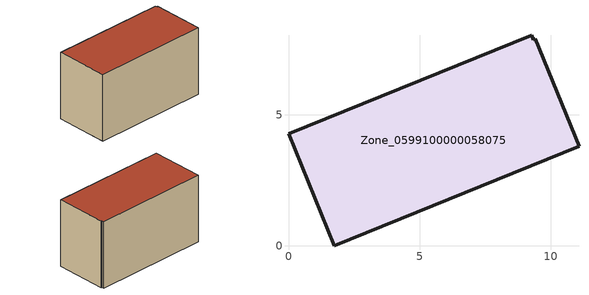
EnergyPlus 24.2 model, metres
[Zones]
Zone_0599100000058075
 floor ground (C_G): 9.42,7.9 11.08,3.79 1.74,0 0,4.27 9.27,8.03 9.34,7.86 z2.97
 wall outside (C_F): 1.74,0 11.08,3.79 9.42,7.9 9.34,7.86 9.27,8.03 0,4.27 1.74,0 z2.97:8.82
 roof outside (C_R): 11.08,3.79 9.42,7.9 9.34,7.86 9.27,8.03 0,4.27 1.74,0 z8.82
[BUILDING]
Pand.0599100000058075: North Axis=0; Terrain=City; Loads Convergence Tolerance Value=0.04; Temperature Convergence Tolerance Value=0.4; Solar Distribution=FullExterior; Maximum Number of Warmup Days=25; Minimum Number of Warmup Days=1
[Site:Location]
Rotterdam.The.Hague.AP_ZH_NLD Design_Conditions: Latitude=51.96; Longitude=4.45; Time Zone=1; Elevation=-4.5
[SITE:GROUNDTEMPERATURE:BUILDINGSURFACE]
18, 18, 18, 18, 18, 18, 18, 18, 18, 18, 18, 18
[MATERIAL] Thermal Absorptance=0.9; Solar Absorptance=0.7; Visible Absorptance=0.7
Name | Roughness | Thickness | Conductivity | Density | Specific Heat
G.TI.1946-1964 | MediumSmooth | 0.15 | 1 | 540 | 1210
F.TI.1946-1964 | Rough | 0.3 | 0.857143 | 1920 | 840
R.TI.1946-1964 | MediumRough | 0.2 | 0.277778 | 1500 | 1000
[CONSTRUCTION]
C_G: G.TI.1946-1964
C_F: F.TI.1946-1964
C_R: R.TI.1946-1964
[ZONE]
Zone_0599100000058075: Type=1; Multiplier=1; Ceiling Height=Autocalculate; Volume=Autocalculate; Floor Area=autocalculate; Part of Total Floor Area=Yes
[ZONEINFILTRATION:DESIGNFLOWRATE]
Infil_Zone_0599100000058075: Zone or ZoneList or Space or SpaceList=Zone_0599100000058075; Schedule=AlwaysOn; Design Flow Rate Calculation Method=Flow/Area; Flow Rate per Floor Area=0.003; Constant Term Coefficient=1; Temperature Term Coefficient=0; Velocity Term Coefficient=0; Velocity Squared Term Coefficient=0
[HVACTEMPLATE:ZONE:IDEALLOADSAIRSYSTEM]
Zone_0599100000058075: Maximum Heating Supply Air Temperature=50; Minimum Cooling Supply Air Temperature=13; Maximum Heating Supply Air Humidity Ratio=0.0156; Minimum Cooling Supply Air Humidity Ratio=0.0077; Heating Limit=NoLimit; Cooling Limit=NoLimit; Dehumidification Control Type=ConstantSensibleHeatRatio; Cooling Sensible Heat Ratio=0.7; Dehumidification Setpoint=60; Humidification Control Type=None; Humidification Setpoint=30; Outdoor Air Method=None; Outdoor Air Flow Rate per Person=0.00944; Outdoor Air Flow Rate per Zone Floor Area=0; Outdoor Air Flow Rate per Zone=0; Demand Controlled Ventilation Type=None; Outdoor Air Economizer Type=NoEconomizer; Heat Recovery Type=None; Sensible Heat Recovery Effectiveness=0.7; Latent Heat Recovery Effectiveness=0.65
[ZONECONTROL:THERMOSTAT]
ThermostatControl_Zone_0599100000058075: Zone or ZoneList=Zone_0599100000058075; Control Type Schedule=DualSetpointControlType; Control 1=Thermostat_Zone_0599100000058075; Temperature Difference Between Cutout And Setpoint=0
[THERMOSTATSETPOINT:DUALSETPOINT]
Thermostat_Zone_0599100000058075: Heating Setpoint Temperature Schedule=HeatingSetpoint_Zone_0599100000058075; Cooling Setpoint Temperature Schedule=CoolingSetpoint_Zone_0599100000058075
[SCHEDULE:COMPACT]
HeatingSetpoint_Zone_0599100000058075: Through: 12/31, For: AllDays, Until: 24:00, 21
CoolingSetpoint_Zone_0599100000058075: Through: 12/31, For: AllDays, Until: 24:00, 24
DualSetpointControlType: Through: 12/31, For: AllDays, Until: 24:00, 4
AlwaysOn: Through: 12/31, For: AllDays, Until: 24:00, 1
